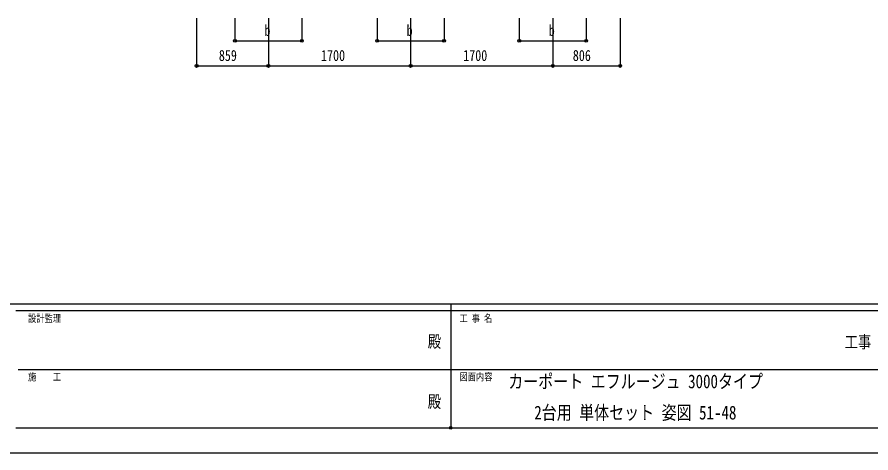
# Model space of a CAD drawing. Units: millimetres, scale not verified. Extents: x -16820 to 16820, y -11880 to 11880.
# Drawn here: x -5205 to 5004, y -11880 to -6665 of the extents above; entities that cross this region are included whole.
import ezdxf
from ezdxf.enums import TextEntityAlignment as Align

# ---------------------------------------------------------------- set-up
doc = ezdxf.new("R2010")
doc.units = ezdxf.units.MM
doc.header["$LTSCALE"] = 60
doc.header["$PDMODE"] = 32
doc.header["$PDSIZE"] = 30
for name, color, linetype in [('0-2_USER1', 3, 'Continuous'), ('0-7_YKK_D', 6, 'Continuous'), ('0-8_YKK_ZWAK', 7, 'Continuous')]:
    doc.layers.add(name, color=color, linetype=linetype)
doc.styles.add('ＭＳ ゴシック', font='')
doc.styles.get('ＭＳ ゴシック').set_extended_font_data('MS Gothic')

msp = doc.modelspace()

# ---------------------------------------------------------------- linework, layer by layer
at = {"layer": '0-7_YKK_D'}
for p, q in [((-3058.29, -6680), (-3058.29, -7251)), ((-2599.77, -6680), (-2599.77, -6951)), ((-2199.77, -6680), (-2199.77, -7251)), ((-2199.77, -6680), (-2199.77, -7251)), ((-1799.77, -6680), (-1799.77, -6951)), ((-899.78, -6680), (-899.78, -6951)), ((-499.78, -6680), (-499.78, -7251)), ((-499.78, -6680), (-499.78, -7251)), ((-99.78, -6680), (-99.78, -6951)), ((800.22, -6680), (800.22, -6951)), ((1200.22, -6680), (1200.22, -7251)), ((1200.22, -6680), (1200.22, -7251)), ((1600.22, -6680), (1600.22, -6951)), ((2006.25, -6680), (2006.25, -7251)), ((-2599.77, -6950), (-1799.77, -6950)), ((-899.78, -6950), (-99.78, -6950)), ((800.22, -6950), (1600.22, -6950)), ((-3058.29, -7250), (-2199.77, -7250)), ((-2199.77, -7250), (-499.78, -7250)), ((-499.78, -7250), (1200.22, -7250)), ((1200.22, -7250), (2006.25, -7250))]:
    msp.add_line(p, q, dxfattribs=at)
for centre in [(-2599.77, -6950), (-1799.77, -6950), (-899.78, -6950), (-99.78, -6950), (800.22, -6950), (1600.22, -6950), (-3058.29, -7250), (-2199.77, -7250), (-2199.77, -7250), (-499.78, -7250), (-499.78, -7250), (1200.22, -7250), (1200.22, -7250), (2006.25, -7250)]:
    msp.add_circle(centre, 17, dxfattribs=at)
at = {"layer": '0-8_YKK_ZWAK'}
for p, q in [((15580.08, -10100), (-15619.92, -10100)), ((-19.92, -10100), (-19.92, -11580)), ((-19.92, -10180), (-5219.92, -10180)), ((5180.08, -10180), (-19.92, -10180)), ((-5189.92, -10880), (-19.92, -10880)), ((-19.92, -10880), (5180.08, -10880)), ((-5219.92, -11580), (-19.92, -11580)), ((-19.92, -11580), (5180.08, -11580))]:
    msp.add_line(p, q, dxfattribs=at)
msp.add_lwpolyline([(-16820, -11880), (16820, -11880), (16820, 11880), (-16820, 11880)], close=True, dxfattribs=at)
msp.add_point((-19.92, -11580), dxfattribs=at)

# ---------------------------------------------------------------- texts
at = {"layer": '0-2_USER1', "style": 'ＭＳ ゴシック', "width": 0.8}
for s, p in [('カーポート エフルージュ 3000タイプ', (668.61, -11155.33)), ('2台用 単体セット 姿図 51-48', (979.23, -11528.67))]:
    msp.add_text(s, height=164.2, dxfattribs=at).set_placement(p, align=Align.BOTTOM_LEFT)
at = {"layer": '0-7_YKK_D', "style": 'ＭＳ ゴシック', "width": 0.8}
for s, p in [('b', (-2247.77, -6930)), ('b', (-547.78, -6930)), ('b', (1152.22, -6930)), ('859', (-2792.23, -7230)), ('1700', (-1570.58, -7230)), ('1700', (129.42, -7230)), ('806', (1440.03, -7230))]:
    msp.add_text(s, height=132, dxfattribs=at).set_placement(p, align=Align.BOTTOM_LEFT)
at = {"layer": '0-8_YKK_ZWAK', "style": 'ＭＳ ゴシック', "width": 0.8}
for s, height, p in [('設計監理', 87.98, (-5073.25, -10340)), ('工 事 名', 87.98, (85.08, -10340)), ('殿', 146.6, (-294.67, -10663.33)), ('工事', 146.6, (4689.33, -10669.86)), ('施\u3000\u3000工', 87.98, (-5073.25, -11040)), ('図面内容', 87.98, (85.08, -11040)), ('殿', 146.6, (-294.67, -11383.33))]:
    msp.add_text(s, height=height, dxfattribs=at).set_placement(p, align=Align.BOTTOM_LEFT)

doc.saveas('drawing.dxf')
